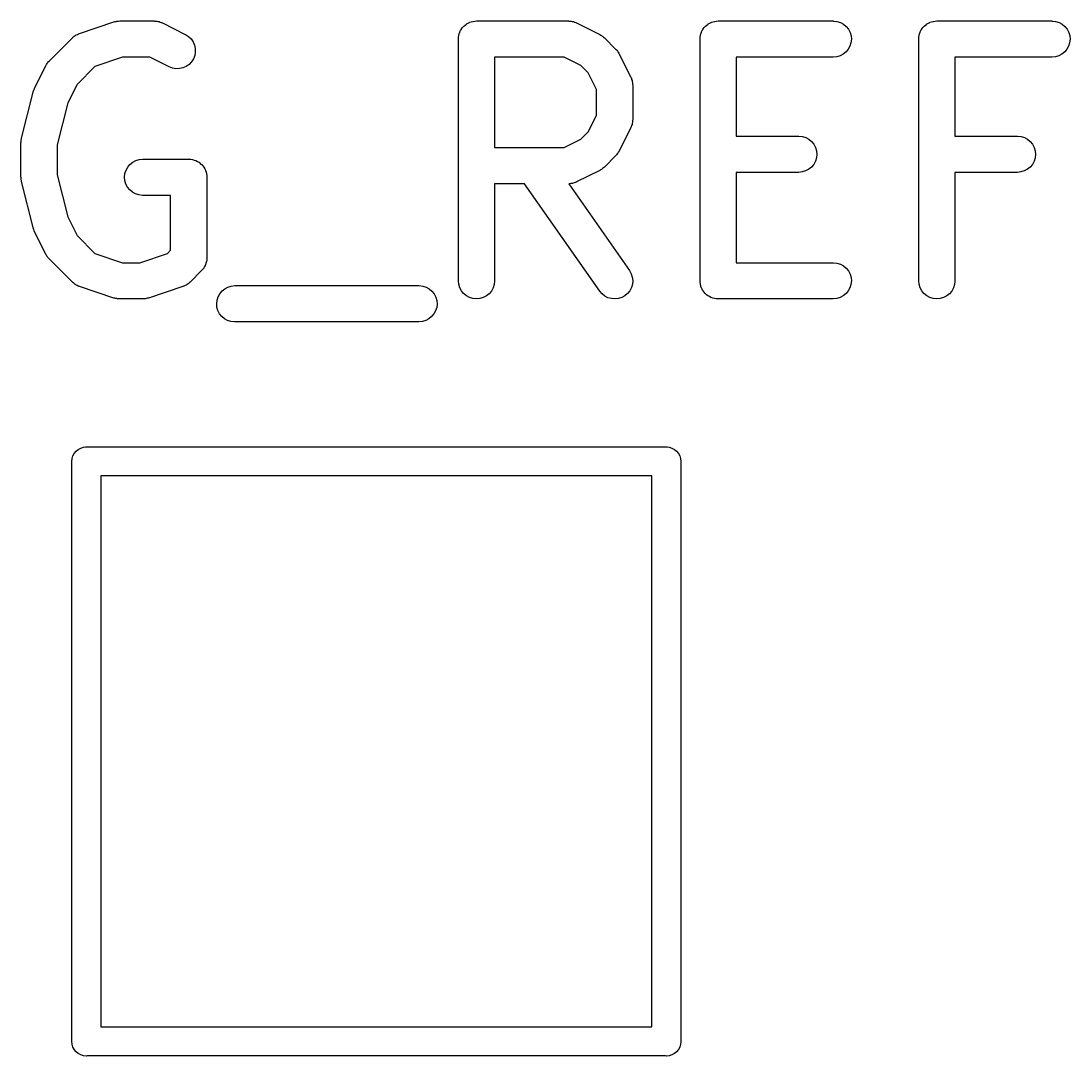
# Model space of a CAD drawing. Extents: x 2.32 to 8.97, y -5.76 to -1.53.
# Drawn here: x 2.7216 to 2.8925, y -2.4236 to -2.255 of the extents above; entities that cross this region are included whole.
import ezdxf

# ---------------------------------------------------------------- set-up
doc = ezdxf.new("R2010")
doc.units = 0
doc.header["$MEASUREMENT"] = 0
doc.layers.add('BLACK', color=7, linetype='CONTINUOUS')

msp = doc.modelspace()

# ---------------------------------------------------------------- linework, layer by layer
at = {"layer": 'BLACK', "linetype": 'CONTINUOUS'}
for p, q in [((2.73116, -2.25704), (2.73679, -2.25517)), ((2.73679, -2.25517), (2.73683, -2.25515)), ((2.73683, -2.25515), (2.73699, -2.25512)), ((2.73699, -2.25512), (2.73715, -2.25507)), ((2.73715, -2.25507), (2.73727, -2.25506)), ((2.73727, -2.25506), (2.73739, -2.25503)), ((2.73739, -2.25503), (2.73755, -2.25503)), ((2.73755, -2.25503), (2.73772, -2.25501)), ((2.73772, -2.25501), (2.74334, -2.25501)), ((2.74334, -2.25501), (2.74339, -2.25502)), ((2.74339, -2.25502), (2.74347, -2.25502)), ((2.74347, -2.25502), (2.74356, -2.25502)), ((2.74356, -2.25502), (2.74376, -2.25506)), ((2.74376, -2.25506), (2.74396, -2.25508)), ((2.74396, -2.25508), (2.74404, -2.25511)), ((2.74404, -2.25511), (2.74413, -2.25512)), ((2.74413, -2.25512), (2.74432, -2.25519)), ((2.74432, -2.25519), (2.74451, -2.25525)), ((2.74451, -2.25525), (2.74458, -2.2553)), ((2.74458, -2.2553), (2.74467, -2.25533)), ((2.74467, -2.25533), (2.74841, -2.2572)), ((2.79377, -2.25586), (2.79399, -2.25569)), ((2.79399, -2.25569), (2.7942, -2.25551)), ((2.7942, -2.25551), (2.79421, -2.2555)), ((2.79421, -2.2555), (2.79422, -2.2555)), ((2.79422, -2.2555), (2.79447, -2.25537)), ((2.79447, -2.25537), (2.79471, -2.25524)), ((2.79471, -2.25524), (2.79472, -2.25523)), ((2.79472, -2.25523), (2.79473, -2.25523)), ((2.79473, -2.25523), (2.795, -2.25515)), ((2.795, -2.25515), (2.79526, -2.25507)), ((2.79526, -2.25507), (2.79527, -2.25507)), ((2.79527, -2.25507), (2.79528, -2.25507)), ((2.79528, -2.25507), (2.79556, -2.25504)), ((2.79556, -2.25504), (2.79584, -2.25501)), ((2.79584, -2.25501), (2.81084, -2.25501)), ((2.81084, -2.25501), (2.81088, -2.25502)), ((2.81088, -2.25502), (2.81096, -2.25502)), ((2.81096, -2.25502), (2.81105, -2.25502)), ((2.81105, -2.25502), (2.81125, -2.25506)), ((2.81125, -2.25506), (2.81145, -2.25508)), ((2.81145, -2.25508), (2.81153, -2.25511)), ((2.81153, -2.25511), (2.81162, -2.25512)), ((2.81162, -2.25512), (2.81181, -2.25519)), ((2.81181, -2.25519), (2.812, -2.25525)), ((2.812, -2.25525), (2.81208, -2.2553)), ((2.81208, -2.2553), (2.81216, -2.25533)), ((2.81216, -2.25533), (2.81591, -2.2572)), ((2.83314, -2.25586), (2.83336, -2.25569)), ((2.83336, -2.25569), (2.83357, -2.25551)), ((2.83357, -2.25551), (2.83358, -2.2555)), ((2.83358, -2.2555), (2.83359, -2.2555)), ((2.83359, -2.2555), (2.83384, -2.25537)), ((2.83384, -2.25537), (2.83408, -2.25524)), ((2.83408, -2.25524), (2.83409, -2.25523)), ((2.83409, -2.25523), (2.8341, -2.25523)), ((2.8341, -2.25523), (2.83437, -2.25515)), ((2.83437, -2.25515), (2.83463, -2.25507)), ((2.83463, -2.25507), (2.83464, -2.25507)), ((2.83464, -2.25507), (2.83465, -2.25507)), ((2.83465, -2.25507), (2.83493, -2.25504)), ((2.83493, -2.25504), (2.83521, -2.25501)), ((2.83521, -2.25501), (2.85396, -2.25501)), ((2.85396, -2.25501), (2.854, -2.25502)), ((2.854, -2.25502), (2.85457, -2.25508)), ((2.85457, -2.25508), (2.85512, -2.25525)), ((2.85512, -2.25525), (2.85562, -2.25553)), ((2.85562, -2.25553), (2.85607, -2.2559)), ((2.86876, -2.25586), (2.86898, -2.25569)), ((2.86898, -2.25569), (2.86919, -2.25551)), ((2.86919, -2.25551), (2.8692, -2.2555)), ((2.8692, -2.2555), (2.86921, -2.2555)), ((2.86921, -2.2555), (2.86946, -2.25537)), ((2.86946, -2.25537), (2.8697, -2.25524)), ((2.8697, -2.25524), (2.86971, -2.25523)), ((2.86971, -2.25523), (2.86972, -2.25523)), ((2.86972, -2.25523), (2.86999, -2.25515)), ((2.86999, -2.25515), (2.87026, -2.25507)), ((2.87026, -2.25507), (2.87027, -2.25507)), ((2.87027, -2.25507), (2.87028, -2.25507)), ((2.87028, -2.25507), (2.87055, -2.25504)), ((2.87055, -2.25504), (2.87083, -2.25501)), ((2.87083, -2.25501), (2.88958, -2.25501)), ((2.88958, -2.25501), (2.88962, -2.25502)), ((2.88962, -2.25502), (2.89019, -2.25508)), ((2.89019, -2.25508), (2.89074, -2.25525)), ((2.89074, -2.25525), (2.89124, -2.25553)), ((2.89124, -2.25553), (2.89169, -2.2559)), ((2.73033, -2.25749), (2.73049, -2.25737)), ((2.73049, -2.25737), (2.73056, -2.25733)), ((2.73056, -2.25733), (2.73064, -2.25728)), ((2.73064, -2.25728), (2.73082, -2.25719)), ((2.73082, -2.25719), (2.731, -2.2571)), ((2.731, -2.2571), (2.73108, -2.25708)), ((2.73108, -2.25708), (2.73116, -2.25704)), ((2.74841, -2.2572), (2.74845, -2.25722)), ((2.74845, -2.25722), (2.74893, -2.25753)), ((2.79292, -2.25765), (2.79295, -2.25737)), ((2.79295, -2.25735), (2.79303, -2.25709)), ((2.79295, -2.25736), (2.79295, -2.25735)), ((2.79295, -2.25737), (2.79295, -2.25736)), ((2.79303, -2.25709), (2.79312, -2.25682)), ((2.79312, -2.2568), (2.79326, -2.25656)), ((2.79312, -2.25681), (2.79312, -2.2568)), ((2.79312, -2.25682), (2.79312, -2.25681)), ((2.79326, -2.25656), (2.79339, -2.25632)), ((2.79339, -2.25632), (2.7934, -2.25631)), ((2.7934, -2.2563), (2.79358, -2.25609)), ((2.7934, -2.25631), (2.7934, -2.2563)), ((2.79358, -2.25609), (2.79376, -2.25587)), ((2.79376, -2.25587), (2.79377, -2.25587)), ((2.79377, -2.25587), (2.79377, -2.25586)), ((2.81591, -2.2572), (2.81594, -2.25722)), ((2.81594, -2.25722), (2.81608, -2.25731)), ((2.81608, -2.25731), (2.81623, -2.25739)), ((2.81623, -2.25739), (2.81632, -2.25747)), ((2.83229, -2.25765), (2.83232, -2.25737)), ((2.83232, -2.25735), (2.8324, -2.25709)), ((2.83232, -2.25736), (2.83232, -2.25735)), ((2.83232, -2.25737), (2.83232, -2.25736)), ((2.8324, -2.25709), (2.83249, -2.25682)), ((2.83249, -2.2568), (2.83263, -2.25656)), ((2.83249, -2.25681), (2.83249, -2.2568)), ((2.83249, -2.25682), (2.83249, -2.25681)), ((2.83263, -2.25656), (2.83276, -2.25632)), ((2.83276, -2.25632), (2.83277, -2.25631)), ((2.83277, -2.2563), (2.83295, -2.25609)), ((2.83277, -2.25631), (2.83277, -2.2563)), ((2.83295, -2.25609), (2.83313, -2.25587)), ((2.83313, -2.25587), (2.83314, -2.25587)), ((2.83314, -2.25587), (2.83314, -2.25586)), ((2.85607, -2.2559), (2.85643, -2.25635)), ((2.85643, -2.25635), (2.85669, -2.25686)), ((2.85669, -2.25686), (2.85686, -2.25741)), ((2.85686, -2.25741), (2.85691, -2.25799)), ((2.86791, -2.25765), (2.86794, -2.25737)), ((2.86794, -2.25735), (2.86802, -2.25709)), ((2.86794, -2.25736), (2.86794, -2.25735)), ((2.86794, -2.25737), (2.86794, -2.25736)), ((2.86802, -2.25709), (2.86811, -2.25682)), ((2.86811, -2.2568), (2.86825, -2.25656)), ((2.86811, -2.25681), (2.86811, -2.2568)), ((2.86811, -2.25682), (2.86811, -2.25681)), ((2.86825, -2.25656), (2.86838, -2.25632)), ((2.86838, -2.25632), (2.86839, -2.25631)), ((2.86839, -2.2563), (2.86857, -2.25609)), ((2.86839, -2.25631), (2.86839, -2.2563)), ((2.86857, -2.25609), (2.86875, -2.25587)), ((2.86875, -2.25587), (2.86876, -2.25587)), ((2.86876, -2.25587), (2.86876, -2.25586)), ((2.89169, -2.2559), (2.89205, -2.25635)), ((2.89205, -2.25635), (2.89231, -2.25686)), ((2.89231, -2.25686), (2.89248, -2.25741)), ((2.89248, -2.25741), (2.89253, -2.25799)), ((2.72626, -2.2615), (2.73001, -2.25775)), ((2.73001, -2.25775), (2.73004, -2.25773)), ((2.73004, -2.25773), (2.73011, -2.25767)), ((2.73011, -2.25767), (2.73017, -2.25761)), ((2.73017, -2.25761), (2.73033, -2.25749)), ((2.74893, -2.25753), (2.74935, -2.25794)), ((2.74935, -2.25794), (2.74968, -2.25841)), ((2.74968, -2.25841), (2.7499, -2.25894)), ((2.7499, -2.25894), (2.75003, -2.2595)), ((2.79289, -2.25793), (2.79292, -2.25765)), ((2.79289, -2.25795), (2.79289, -2.25793)), ((2.79289, -2.25797), (2.79289, -2.25795)), ((2.79289, -2.25795), (2.79289, -2.25795)), ((2.79289, -2.25795), (2.79289, -2.25795)), ((2.79289, -2.29734), (2.79289, -2.25797)), ((2.81632, -2.25747), (2.81643, -2.25753)), ((2.81643, -2.25753), (2.81655, -2.25765)), ((2.81655, -2.25765), (2.81667, -2.25775)), ((2.81667, -2.25775), (2.81855, -2.25963)), ((2.83226, -2.25793), (2.83229, -2.25765)), ((2.83226, -2.25795), (2.83226, -2.25793)), ((2.83226, -2.25797), (2.83226, -2.25795)), ((2.83226, -2.25795), (2.83226, -2.25795)), ((2.83226, -2.25795), (2.83226, -2.25795)), ((2.83226, -2.29734), (2.83226, -2.25797)), ((2.85668, -2.25911), (2.8564, -2.25962)), ((2.85685, -2.25856), (2.85668, -2.25911)), ((2.85691, -2.25799), (2.85685, -2.25856)), ((2.86788, -2.25793), (2.86791, -2.25765)), ((2.86788, -2.25795), (2.86788, -2.25793)), ((2.86788, -2.25797), (2.86788, -2.25795)), ((2.86788, -2.25795), (2.86788, -2.25795)), ((2.86788, -2.25795), (2.86788, -2.25795)), ((2.86788, -2.29734), (2.86788, -2.25797)), ((2.8923, -2.25911), (2.89202, -2.25962)), ((2.89247, -2.25856), (2.8923, -2.25911)), ((2.89253, -2.25799), (2.89247, -2.25856)), ((2.74994, -2.26064), (2.74973, -2.26118)), ((2.75004, -2.26008), (2.74994, -2.26064)), ((2.75003, -2.2595), (2.75004, -2.26008)), ((2.81855, -2.25963), (2.81858, -2.25966)), ((2.81858, -2.25966), (2.81868, -2.25979)), ((2.81868, -2.25979), (2.81879, -2.25991)), ((2.81879, -2.25991), (2.81886, -2.26001)), ((2.81886, -2.26001), (2.81894, -2.26011)), ((2.81894, -2.26011), (2.81901, -2.26026)), ((2.81901, -2.26026), (2.8191, -2.2604)), ((2.8191, -2.2604), (2.82098, -2.26415)), ((2.85453, -2.26086), (2.85396, -2.26092)), ((2.85508, -2.2607), (2.85453, -2.26086)), ((2.85559, -2.26043), (2.85508, -2.2607)), ((2.85604, -2.26006), (2.85559, -2.26043)), ((2.8564, -2.25962), (2.85604, -2.26006)), ((2.89015, -2.26086), (2.88958, -2.26092)), ((2.8907, -2.2607), (2.89015, -2.26086)), ((2.89121, -2.26043), (2.8907, -2.2607)), ((2.89166, -2.26006), (2.89121, -2.26043)), ((2.89202, -2.25962), (2.89166, -2.26006)), ((2.72383, -2.26602), (2.72571, -2.26227)), ((2.72571, -2.26227), (2.72572, -2.26223)), ((2.72572, -2.26223), (2.72581, -2.2621)), ((2.72581, -2.2621), (2.72589, -2.26195)), ((2.72589, -2.26195), (2.72597, -2.26185)), ((2.72597, -2.26185), (2.72604, -2.26175)), ((2.72604, -2.26175), (2.72615, -2.26163)), ((2.72615, -2.26163), (2.72626, -2.2615)), ((2.73369, -2.26242), (2.73077, -2.26534)), ((2.7382, -2.26092), (2.73369, -2.26242)), ((2.74265, -2.26092), (2.7382, -2.26092)), ((2.74577, -2.26248), (2.74265, -2.26092)), ((2.74631, -2.26269), (2.74577, -2.26248)), ((2.74855, -2.26241), (2.74802, -2.26265)), ((2.74902, -2.26208), (2.74855, -2.26241)), ((2.74942, -2.26167), (2.74902, -2.26208)), ((2.74973, -2.26118), (2.74942, -2.26167)), ((2.79879, -2.26092), (2.79879, -2.27564)), ((2.81014, -2.26092), (2.79879, -2.26092)), ((2.81284, -2.26227), (2.81014, -2.26092)), ((2.81403, -2.26347), (2.81284, -2.26227)), ((2.85396, -2.26092), (2.83816, -2.26092)), ((2.83816, -2.26092), (2.83816, -2.27376)), ((2.88958, -2.26092), (2.87378, -2.26092)), ((2.87378, -2.26092), (2.87378, -2.27376)), ((2.74688, -2.26279), (2.74631, -2.26269)), ((2.74746, -2.26277), (2.74688, -2.26279)), ((2.74802, -2.26265), (2.74746, -2.26277)), ((2.81538, -2.26616), (2.81403, -2.26347)), ((2.82098, -2.26415), (2.82099, -2.26418)), ((2.82099, -2.26418), (2.82102, -2.26426)), ((2.82102, -2.26426), (2.82107, -2.26434)), ((2.73077, -2.26534), (2.72926, -2.26837)), ((2.82107, -2.26434), (2.82112, -2.26453)), ((2.82112, -2.26453), (2.82119, -2.26472)), ((2.82119, -2.26472), (2.82121, -2.26481)), ((2.82121, -2.26481), (2.82123, -2.26489)), ((2.82123, -2.26489), (2.82125, -2.26509)), ((2.82125, -2.26509), (2.82128, -2.26529)), ((2.82128, -2.26529), (2.82128, -2.26538)), ((2.82128, -2.26538), (2.82129, -2.26547)), ((2.82129, -2.26547), (2.82129, -2.27109)), ((2.72173, -2.27412), (2.72361, -2.26663)), ((2.72361, -2.26663), (2.72362, -2.26659)), ((2.72362, -2.26656), (2.72372, -2.2663)), ((2.72362, -2.26657), (2.72362, -2.26656)), ((2.72362, -2.26659), (2.72362, -2.26657)), ((2.72372, -2.2663), (2.72382, -2.26605)), ((2.72382, -2.26605), (2.72383, -2.26603)), ((2.72383, -2.26603), (2.72383, -2.26602)), ((2.81538, -2.27039), (2.81538, -2.26616)), ((2.72926, -2.26837), (2.72755, -2.2752)), ((2.81403, -2.27309), (2.81538, -2.27039)), ((2.82129, -2.27109), (2.82129, -2.27113)), ((2.82098, -2.27241), (2.8191, -2.27616)), ((2.82101, -2.27233), (2.82098, -2.27241)), ((2.82105, -2.27225), (2.82101, -2.27233)), ((2.82111, -2.27206), (2.82105, -2.27225)), ((2.82118, -2.27187), (2.82111, -2.27206)), ((2.8212, -2.27179), (2.82118, -2.27187)), ((2.82122, -2.2717), (2.8212, -2.27179)), ((2.82125, -2.2715), (2.82122, -2.2717)), ((2.82128, -2.27131), (2.82125, -2.2715)), ((2.82129, -2.27113), (2.82128, -2.27122)), ((2.82128, -2.27122), (2.82128, -2.27131)), ((2.72165, -2.27469), (2.72168, -2.27446)), ((2.72168, -2.27446), (2.72171, -2.27423)), ((2.72171, -2.27423), (2.72172, -2.27418)), ((2.72172, -2.27418), (2.72173, -2.27412)), ((2.81014, -2.27564), (2.81284, -2.27429)), ((2.81284, -2.27429), (2.81403, -2.27309)), ((2.83816, -2.27376), (2.84833, -2.27376)), ((2.84833, -2.27376), (2.84837, -2.27376)), ((2.84837, -2.27376), (2.84895, -2.27383)), ((2.84895, -2.27383), (2.84949, -2.274)), ((2.84949, -2.274), (2.85, -2.27428)), ((2.85, -2.27428), (2.85044, -2.27465)), ((2.87378, -2.27376), (2.88395, -2.27376)), ((2.88395, -2.27376), (2.88399, -2.27376)), ((2.88399, -2.27376), (2.88457, -2.27383)), ((2.88457, -2.27383), (2.88512, -2.274)), ((2.88512, -2.274), (2.88562, -2.27428)), ((2.88562, -2.27428), (2.88606, -2.27465)), ((2.72164, -2.2748), (2.72165, -2.27475)), ((2.72164, -2.27484), (2.72164, -2.2748)), ((2.72164, -2.28046), (2.72164, -2.27484)), ((2.72165, -2.27475), (2.72165, -2.27469)), ((2.72755, -2.2752), (2.72755, -2.2801)), ((2.79879, -2.27564), (2.81014, -2.27564)), ((2.81908, -2.2762), (2.81899, -2.27634)), ((2.8191, -2.27616), (2.81908, -2.2762)), ((2.85044, -2.27465), (2.8508, -2.2751)), ((2.8508, -2.2751), (2.85107, -2.27561)), ((2.85107, -2.27561), (2.85123, -2.27616)), ((2.85123, -2.27616), (2.85128, -2.27674)), ((2.88606, -2.27465), (2.88642, -2.2751)), ((2.88642, -2.2751), (2.88669, -2.27561)), ((2.88669, -2.27561), (2.88685, -2.27616)), ((2.88685, -2.27616), (2.8869, -2.27674)), ((2.73984, -2.27801), (2.74034, -2.27773)), ((2.74034, -2.27773), (2.7409, -2.27757)), ((2.7409, -2.27757), (2.74147, -2.27751)), ((2.74147, -2.27751), (2.74897, -2.27751)), ((2.74897, -2.27751), (2.74899, -2.27751)), ((2.74899, -2.27751), (2.74899, -2.27751)), ((2.74899, -2.27751), (2.74899, -2.27751)), ((2.74899, -2.27751), (2.74901, -2.27751)), ((2.74901, -2.27751), (2.74929, -2.27754)), ((2.74929, -2.27754), (2.74956, -2.27757)), ((2.74956, -2.27757), (2.74957, -2.27758)), ((2.74957, -2.27758), (2.74958, -2.27758)), ((2.74958, -2.27758), (2.74985, -2.27766)), ((2.74985, -2.27766), (2.75011, -2.27774)), ((2.75011, -2.27774), (2.75012, -2.27775)), ((2.75012, -2.27775), (2.75013, -2.27775)), ((2.75013, -2.27775), (2.75038, -2.27789)), ((2.75038, -2.27789), (2.75062, -2.27802)), ((2.81855, -2.27693), (2.81667, -2.2788)), ((2.81865, -2.2768), (2.81855, -2.27693)), ((2.81877, -2.27668), (2.81865, -2.2768)), ((2.81884, -2.27658), (2.81877, -2.27668)), ((2.81891, -2.27648), (2.81884, -2.27658)), ((2.81899, -2.27634), (2.81891, -2.27648)), ((2.85105, -2.27786), (2.85078, -2.27837)), ((2.85122, -2.27731), (2.85105, -2.27786)), ((2.85128, -2.27674), (2.85122, -2.27731)), ((2.88667, -2.27786), (2.8864, -2.27837)), ((2.88684, -2.27731), (2.88667, -2.27786)), ((2.8869, -2.27674), (2.88684, -2.27731)), ((2.73858, -2.27987), (2.73875, -2.27932)), ((2.73875, -2.27932), (2.73902, -2.27881)), ((2.73902, -2.27881), (2.73939, -2.27837)), ((2.73939, -2.27837), (2.73984, -2.27801)), ((2.75062, -2.27802), (2.75063, -2.27802)), ((2.75063, -2.27802), (2.75064, -2.27803)), ((2.75064, -2.27803), (2.75085, -2.27821)), ((2.75085, -2.27821), (2.75106, -2.27838)), ((2.75106, -2.27838), (2.75107, -2.27839)), ((2.75107, -2.27839), (2.75108, -2.2784)), ((2.75108, -2.2784), (2.75125, -2.27861)), ((2.75125, -2.27861), (2.75143, -2.27883)), ((2.75143, -2.27883), (2.75143, -2.27884)), ((2.75143, -2.27884), (2.75144, -2.27885)), ((2.75144, -2.27885), (2.75157, -2.27909)), ((2.75157, -2.27909), (2.7517, -2.27934)), ((2.7517, -2.27934), (2.7517, -2.27935)), ((2.7517, -2.27935), (2.75171, -2.27936)), ((2.75171, -2.27936), (2.75179, -2.27963)), ((2.75179, -2.27963), (2.75187, -2.27989)), ((2.81591, -2.27936), (2.81216, -2.28123)), ((2.81605, -2.27927), (2.81591, -2.27936)), ((2.81619, -2.27919), (2.81605, -2.27927)), ((2.81629, -2.27912), (2.81619, -2.27919)), ((2.81639, -2.27905), (2.81629, -2.27912)), ((2.81651, -2.27894), (2.81639, -2.27905)), ((2.81664, -2.27883), (2.81651, -2.27894)), ((2.81667, -2.2788), (2.81664, -2.27883)), ((2.84833, -2.27967), (2.83816, -2.27967)), ((2.83816, -2.27967), (2.83816, -2.29439)), ((2.8489, -2.27961), (2.84833, -2.27967)), ((2.84946, -2.27945), (2.8489, -2.27961)), ((2.84997, -2.27917), (2.84946, -2.27945)), ((2.85041, -2.27881), (2.84997, -2.27917)), ((2.85078, -2.27837), (2.85041, -2.27881)), ((2.88395, -2.27967), (2.87378, -2.27967)), ((2.87378, -2.27967), (2.87378, -2.29734)), ((2.88453, -2.27961), (2.88395, -2.27967)), ((2.88508, -2.27945), (2.88453, -2.27961)), ((2.88559, -2.27917), (2.88508, -2.27945)), ((2.88603, -2.27881), (2.88559, -2.27917)), ((2.8864, -2.27837), (2.88603, -2.27881)), ((2.72165, -2.28052), (2.72164, -2.28046)), ((2.72165, -2.28057), (2.72165, -2.28052)), ((2.72168, -2.2808), (2.72165, -2.28057)), ((2.7217, -2.28104), (2.72168, -2.2808)), ((2.72172, -2.28109), (2.7217, -2.28104)), ((2.72172, -2.28114), (2.72172, -2.28109)), ((2.72173, -2.28118), (2.72172, -2.28114)), ((2.72361, -2.28868), (2.72173, -2.28118)), ((2.72755, -2.2801), (2.72926, -2.28693)), ((2.73852, -2.28044), (2.73858, -2.27987)), ((2.73857, -2.28102), (2.73852, -2.28044)), ((2.73873, -2.28157), (2.73857, -2.28102)), ((2.75187, -2.27989), (2.75187, -2.2799)), ((2.75187, -2.2799), (2.75187, -2.27991)), ((2.75187, -2.27991), (2.75189, -2.28019)), ((2.75189, -2.28019), (2.75192, -2.28046)), ((2.75192, -2.28046), (2.75192, -2.29359)), ((2.81177, -2.28138), (2.81158, -2.28145)), ((2.81196, -2.28132), (2.81177, -2.28138)), ((2.81204, -2.28128), (2.81196, -2.28132)), ((2.81212, -2.28125), (2.81204, -2.28128)), ((2.81216, -2.28123), (2.81212, -2.28125)), ((2.739, -2.28208), (2.73873, -2.28157)), ((2.73936, -2.28253), (2.739, -2.28208)), ((2.7398, -2.2829), (2.73936, -2.28253)), ((2.74031, -2.28318), (2.7398, -2.2829)), ((2.80367, -2.28154), (2.79879, -2.28154)), ((2.79879, -2.28154), (2.79879, -2.29734)), ((2.81592, -2.29903), (2.80367, -2.28154)), ((2.81092, -2.28153), (2.81088, -2.28154)), ((2.81088, -2.28154), (2.82075, -2.29564)), ((2.81101, -2.28154), (2.81092, -2.28153)), ((2.81121, -2.28151), (2.81101, -2.28154)), ((2.81141, -2.28149), (2.81121, -2.28151)), ((2.81149, -2.28146), (2.81141, -2.28149)), ((2.81158, -2.28145), (2.81149, -2.28146)), ((2.74086, -2.28335), (2.74031, -2.28318)), ((2.74143, -2.28342), (2.74086, -2.28335)), ((2.74147, -2.28342), (2.74143, -2.28342)), ((2.74602, -2.28342), (2.74147, -2.28342)), ((2.74602, -2.29237), (2.74602, -2.28342)), ((2.72926, -2.28693), (2.73077, -2.28996)), ((2.72361, -2.28869), (2.72361, -2.28868)), ((2.72361, -2.28871), (2.72361, -2.28869)), ((2.72371, -2.28896), (2.72361, -2.28871)), ((2.7238, -2.28922), (2.72371, -2.28896)), ((2.72381, -2.28923), (2.7238, -2.28922)), ((2.72381, -2.28925), (2.72381, -2.28923)), ((2.72383, -2.28928), (2.72381, -2.28925)), ((2.72571, -2.29303), (2.72383, -2.28928)), ((2.73077, -2.28996), (2.73369, -2.29288)), ((2.72579, -2.29317), (2.72571, -2.29303)), ((2.72587, -2.29332), (2.72579, -2.29317)), ((2.72595, -2.29342), (2.72587, -2.29332)), ((2.73369, -2.29288), (2.7382, -2.29439)), ((2.74099, -2.29439), (2.7455, -2.29288)), ((2.7455, -2.29288), (2.74602, -2.29237)), ((2.72601, -2.29352), (2.72595, -2.29342)), ((2.72613, -2.29364), (2.72601, -2.29352)), ((2.72623, -2.29377), (2.72613, -2.29364)), ((2.72626, -2.2938), (2.72623, -2.29377)), ((2.73001, -2.29755), (2.72626, -2.2938)), ((2.7382, -2.29439), (2.74099, -2.29439)), ((2.75155, -2.29499), (2.75142, -2.29523)), ((2.75168, -2.29475), (2.75155, -2.29499)), ((2.75169, -2.29474), (2.75168, -2.29475)), ((2.75177, -2.29446), (2.75169, -2.29472)), ((2.75169, -2.29472), (2.75169, -2.29474)), ((2.75186, -2.2942), (2.75177, -2.29446)), ((2.75189, -2.2939), (2.75186, -2.29417)), ((2.75186, -2.29417), (2.75186, -2.29419)), ((2.75186, -2.29419), (2.75186, -2.2942)), ((2.75192, -2.29363), (2.75189, -2.2939)), ((2.75192, -2.29359), (2.75192, -2.2936)), ((2.75192, -2.2936), (2.75192, -2.2936)), ((2.75192, -2.2936), (2.75192, -2.2936)), ((2.75192, -2.2936), (2.75192, -2.29363)), ((2.83816, -2.29439), (2.85396, -2.29439)), ((2.85396, -2.29439), (2.854, -2.29439)), ((2.854, -2.29439), (2.85457, -2.29445)), ((2.85457, -2.29445), (2.85512, -2.29462)), ((2.85512, -2.29462), (2.85562, -2.2949)), ((2.85562, -2.2949), (2.85607, -2.29527)), ((2.75106, -2.29568), (2.74918, -2.29755)), ((2.75123, -2.29547), (2.75106, -2.29568)), ((2.75141, -2.29526), (2.75123, -2.29547)), ((2.75142, -2.29523), (2.75141, -2.29524)), ((2.75141, -2.29524), (2.75141, -2.29526)), ((2.82075, -2.29564), (2.82078, -2.29568)), ((2.82078, -2.29568), (2.82105, -2.29618)), ((2.82105, -2.29618), (2.82123, -2.29673)), ((2.82123, -2.29673), (2.82129, -2.29731)), ((2.85607, -2.29527), (2.85643, -2.29572)), ((2.85643, -2.29572), (2.85669, -2.29623)), ((2.85669, -2.29623), (2.85686, -2.29678)), ((2.73008, -2.29761), (2.73001, -2.29755)), ((2.73013, -2.29767), (2.73008, -2.29761)), ((2.7303, -2.29779), (2.73013, -2.29767)), ((2.73045, -2.29792), (2.7303, -2.29779)), ((2.73053, -2.29796), (2.73045, -2.29792)), ((2.7306, -2.29801), (2.73053, -2.29796)), ((2.73078, -2.29809), (2.7306, -2.29801)), ((2.73096, -2.29819), (2.73078, -2.29809)), ((2.73104, -2.29821), (2.73096, -2.29819)), ((2.73112, -2.29825), (2.73104, -2.29821)), ((2.73116, -2.29826), (2.73112, -2.29825)), ((2.73679, -2.30014), (2.73116, -2.29826)), ((2.74803, -2.29826), (2.7424, -2.30014)), ((2.74811, -2.29823), (2.74803, -2.29826)), ((2.74819, -2.2982), (2.74811, -2.29823)), ((2.74837, -2.29811), (2.74819, -2.2982)), ((2.74855, -2.29803), (2.74837, -2.29811)), ((2.74863, -2.29798), (2.74855, -2.29803)), ((2.7487, -2.29794), (2.74863, -2.29798)), ((2.74886, -2.29781), (2.7487, -2.29794)), ((2.74902, -2.2977), (2.74886, -2.29781)), ((2.74908, -2.29763), (2.74902, -2.2977)), ((2.74915, -2.29758), (2.74908, -2.29763)), ((2.74918, -2.29755), (2.74915, -2.29758)), ((2.75483, -2.29863), (2.75534, -2.29836)), ((2.75534, -2.29836), (2.75589, -2.29819)), ((2.75589, -2.29819), (2.75647, -2.29813)), ((2.75647, -2.29813), (2.78646, -2.29813)), ((2.78646, -2.29813), (2.78651, -2.29813)), ((2.78651, -2.29813), (2.78708, -2.2982)), ((2.78708, -2.2982), (2.78763, -2.29837)), ((2.78763, -2.29837), (2.78813, -2.29865)), ((2.79294, -2.29791), (2.79289, -2.29734)), ((2.79311, -2.29846), (2.79294, -2.29791)), ((2.79338, -2.29897), (2.79311, -2.29846)), ((2.79873, -2.29795), (2.79855, -2.2985)), ((2.79879, -2.29738), (2.79873, -2.29795)), ((2.79879, -2.29734), (2.79879, -2.29738)), ((2.82108, -2.29843), (2.82081, -2.29895)), ((2.82124, -2.29788), (2.82108, -2.29843)), ((2.82129, -2.29731), (2.82124, -2.29788)), ((2.83228, -2.29761), (2.83226, -2.29734)), ((2.83231, -2.29789), (2.83228, -2.29761)), ((2.83231, -2.2979), (2.83231, -2.29789)), ((2.83231, -2.29791), (2.83231, -2.2979)), ((2.83239, -2.29818), (2.83231, -2.29791)), ((2.83247, -2.29844), (2.83239, -2.29818)), ((2.83248, -2.29845), (2.83247, -2.29844)), ((2.83248, -2.29846), (2.83248, -2.29845)), ((2.83261, -2.29871), (2.83248, -2.29846)), ((2.85685, -2.29793), (2.85668, -2.29848)), ((2.85691, -2.29736), (2.85685, -2.29793)), ((2.85686, -2.29678), (2.85691, -2.29736)), ((2.86793, -2.29791), (2.86788, -2.29734)), ((2.8681, -2.29846), (2.86793, -2.29791)), ((2.86837, -2.29897), (2.8681, -2.29846)), ((2.87372, -2.29795), (2.87354, -2.2985)), ((2.87378, -2.29738), (2.87372, -2.29795)), ((2.87378, -2.29734), (2.87378, -2.29738)), ((2.73695, -2.30018), (2.73679, -2.30014)), ((2.74236, -2.30015), (2.7422, -2.30019)), ((2.7424, -2.30014), (2.74236, -2.30015)), ((2.75358, -2.30049), (2.75375, -2.29994)), ((2.75375, -2.29994), (2.75402, -2.29944)), ((2.75402, -2.29944), (2.75439, -2.29899)), ((2.75439, -2.29899), (2.75483, -2.29863)), ((2.78813, -2.29865), (2.78857, -2.29902)), ((2.78857, -2.29902), (2.78893, -2.29947)), ((2.78893, -2.29947), (2.7892, -2.29998)), ((2.7892, -2.29998), (2.78936, -2.30053)), ((2.79374, -2.29942), (2.79338, -2.29897)), ((2.79419, -2.29979), (2.79374, -2.29942)), ((2.79469, -2.30006), (2.79419, -2.29979)), ((2.79524, -2.30023), (2.79469, -2.30006)), ((2.79694, -2.30008), (2.79639, -2.30024)), ((2.79745, -2.29981), (2.79694, -2.30008)), ((2.7979, -2.29945), (2.79745, -2.29981)), ((2.79827, -2.29901), (2.7979, -2.29945)), ((2.79855, -2.2985), (2.79827, -2.29901)), ((2.81629, -2.29947), (2.81592, -2.29903)), ((2.81674, -2.29983), (2.81629, -2.29947)), ((2.81726, -2.30009), (2.81674, -2.29983)), ((2.81781, -2.30024), (2.81726, -2.30009)), ((2.81951, -2.30005), (2.81896, -2.30022)), ((2.82001, -2.29977), (2.81951, -2.30005)), ((2.82045, -2.2994), (2.82001, -2.29977)), ((2.82081, -2.29895), (2.82045, -2.2994)), ((2.83274, -2.29895), (2.83261, -2.29871)), ((2.83274, -2.29896), (2.83274, -2.29895)), ((2.83275, -2.29897), (2.83274, -2.29896)), ((2.83293, -2.29919), (2.83275, -2.29897)), ((2.8331, -2.2994), (2.83293, -2.29919)), ((2.83311, -2.29941), (2.8331, -2.2994)), ((2.83311, -2.29942), (2.83311, -2.29941)), ((2.83333, -2.2996), (2.83311, -2.29942)), ((2.83354, -2.29977), (2.83333, -2.2996)), ((2.83355, -2.29978), (2.83354, -2.29977)), ((2.83356, -2.29979), (2.83355, -2.29978)), ((2.8338, -2.29992), (2.83356, -2.29979)), ((2.83404, -2.30005), (2.8338, -2.29992)), ((2.83405, -2.30005), (2.83404, -2.30005)), ((2.83406, -2.30006), (2.83405, -2.30005)), ((2.83433, -2.30014), (2.83406, -2.30006)), ((2.83459, -2.30023), (2.83433, -2.30014)), ((2.85508, -2.30007), (2.85453, -2.30023)), ((2.85559, -2.2998), (2.85508, -2.30007)), ((2.85604, -2.29943), (2.85559, -2.2998)), ((2.8564, -2.29899), (2.85604, -2.29943)), ((2.85668, -2.29848), (2.8564, -2.29899)), ((2.86873, -2.29942), (2.86837, -2.29897)), ((2.86918, -2.29979), (2.86873, -2.29942)), ((2.86968, -2.30006), (2.86918, -2.29979)), ((2.87023, -2.30023), (2.86968, -2.30006)), ((2.87193, -2.30008), (2.87138, -2.30024)), ((2.87245, -2.29981), (2.87193, -2.30008)), ((2.87289, -2.29945), (2.87245, -2.29981)), ((2.87326, -2.29901), (2.87289, -2.29945)), ((2.87354, -2.2985), (2.87326, -2.29901)), ((2.73711, -2.30023), (2.73695, -2.30018)), ((2.73723, -2.30024), (2.73711, -2.30023)), ((2.73735, -2.30027), (2.73723, -2.30024)), ((2.73751, -2.30027), (2.73735, -2.30027)), ((2.73768, -2.30029), (2.73751, -2.30027)), ((2.73772, -2.30029), (2.73768, -2.30029)), ((2.74147, -2.30029), (2.73772, -2.30029)), ((2.74164, -2.30027), (2.74147, -2.30029)), ((2.7418, -2.30027), (2.74164, -2.30027)), ((2.74192, -2.30025), (2.7418, -2.30027)), ((2.74204, -2.30023), (2.74192, -2.30025)), ((2.7422, -2.30019), (2.74204, -2.30023)), ((2.75352, -2.30107), (2.75358, -2.30049)), ((2.75357, -2.30164), (2.75352, -2.30107)), ((2.75373, -2.30219), (2.75357, -2.30164)), ((2.78936, -2.30168), (2.78919, -2.30223)), ((2.78936, -2.30053), (2.78942, -2.30111)), ((2.78942, -2.30111), (2.78936, -2.30168)), ((2.79582, -2.30029), (2.79524, -2.30023)), ((2.79639, -2.30024), (2.79582, -2.30029)), ((2.81839, -2.30029), (2.81781, -2.30024)), ((2.81896, -2.30022), (2.81839, -2.30029)), ((2.8346, -2.30023), (2.83459, -2.30023)), ((2.83461, -2.30023), (2.8346, -2.30023)), ((2.83489, -2.30026), (2.83461, -2.30023)), ((2.83517, -2.30029), (2.83489, -2.30026)), ((2.83519, -2.30029), (2.83517, -2.30029)), ((2.83521, -2.30029), (2.83519, -2.30029)), ((2.83519, -2.30029), (2.83519, -2.30029)), ((2.83519, -2.30029), (2.83519, -2.30029)), ((2.85396, -2.30029), (2.83521, -2.30029)), ((2.85453, -2.30023), (2.85396, -2.30029)), ((2.87081, -2.30029), (2.87023, -2.30023)), ((2.87138, -2.30024), (2.87081, -2.30029)), ((2.754, -2.3027), (2.75373, -2.30219)), ((2.75436, -2.30315), (2.754, -2.3027)), ((2.7548, -2.30352), (2.75436, -2.30315)), ((2.7553, -2.3038), (2.7548, -2.30352)), ((2.7881, -2.30355), (2.78759, -2.30382)), ((2.78854, -2.30318), (2.7881, -2.30355)), ((2.78891, -2.30274), (2.78854, -2.30318)), ((2.78919, -2.30223), (2.78891, -2.30274)), ((2.75585, -2.30398), (2.7553, -2.3038)), ((2.75643, -2.30404), (2.75585, -2.30398)), ((2.75647, -2.30404), (2.75643, -2.30404)), ((2.78646, -2.30404), (2.75647, -2.30404)), ((2.78704, -2.30398), (2.78646, -2.30404)), ((2.78759, -2.30382), (2.78704, -2.30398)), ((2.73009, -2.32586), (2.73031, -2.32545)), ((2.73031, -2.32545), (2.73061, -2.32509)), ((2.73061, -2.32509), (2.73096, -2.3248)), ((2.73096, -2.3248), (2.73138, -2.32458)), ((2.73138, -2.32458), (2.73182, -2.32444)), ((2.73182, -2.32444), (2.73217, -2.32441)), ((2.73217, -2.32441), (2.73228, -2.3244)), ((2.73217, -2.32441), (2.73217, -2.32441)), ((2.73228, -2.3244), (2.7324, -2.32441)), ((2.7324, -2.32441), (2.82666, -2.32441)), ((2.82666, -2.32441), (2.82677, -2.3244)), ((2.82677, -2.3244), (2.82689, -2.32441)), ((2.82689, -2.32441), (2.82689, -2.32441)), ((2.82689, -2.32441), (2.82723, -2.32444)), ((2.82723, -2.32444), (2.82768, -2.32458)), ((2.82768, -2.32458), (2.82809, -2.3248)), ((2.82809, -2.3248), (2.82845, -2.32509)), ((2.82845, -2.32509), (2.82875, -2.32545)), ((2.82875, -2.32545), (2.82896, -2.32586)), ((2.72991, -2.32677), (2.72996, -2.32631)), ((2.72992, -2.32689), (2.72991, -2.32677)), ((2.72992, -2.42114), (2.72992, -2.32689)), ((2.72996, -2.32631), (2.73009, -2.32586)), ((2.82896, -2.32586), (2.8291, -2.32631)), ((2.8291, -2.32631), (2.82915, -2.32677)), ((2.82915, -2.32677), (2.82913, -2.32689)), ((2.82913, -2.32689), (2.82913, -2.42114)), ((2.73465, -2.32913), (2.73465, -2.4189)), ((2.82441, -2.32913), (2.73465, -2.32913)), ((2.82441, -2.4189), (2.82441, -2.32913)), ((2.73465, -2.4189), (2.82441, -2.4189)), ((2.72991, -2.42126), (2.72992, -2.42114)), ((2.72996, -2.42172), (2.72991, -2.42126)), ((2.82913, -2.42138), (2.8291, -2.42172)), ((2.82913, -2.42114), (2.82915, -2.42126)), ((2.82915, -2.42126), (2.82913, -2.42138)), ((2.82913, -2.42138), (2.82913, -2.42138)), ((2.73009, -2.42217), (2.72996, -2.42172)), ((2.73028, -2.42253), (2.73009, -2.42217)), ((2.73031, -2.42258), (2.73028, -2.42253)), ((2.73061, -2.42294), (2.73031, -2.42258)), ((2.73096, -2.42323), (2.73061, -2.42294)), ((2.82845, -2.42294), (2.82809, -2.42323)), ((2.82875, -2.42258), (2.82845, -2.42294)), ((2.82896, -2.42217), (2.82875, -2.42258)), ((2.8291, -2.42172), (2.82896, -2.42217)), ((2.73138, -2.42345), (2.73096, -2.42323)), ((2.73182, -2.42359), (2.73138, -2.42345)), ((2.73228, -2.42363), (2.73182, -2.42359)), ((2.7324, -2.42362), (2.73228, -2.42363)), ((2.82666, -2.42362), (2.7324, -2.42362)), ((2.82677, -2.42363), (2.82666, -2.42362)), ((2.82723, -2.42359), (2.82677, -2.42363)), ((2.82768, -2.42345), (2.82723, -2.42359)), ((2.82809, -2.42323), (2.82768, -2.42345))]:
    msp.add_line(p, q, dxfattribs=at)

doc.saveas('drawing.dxf')
